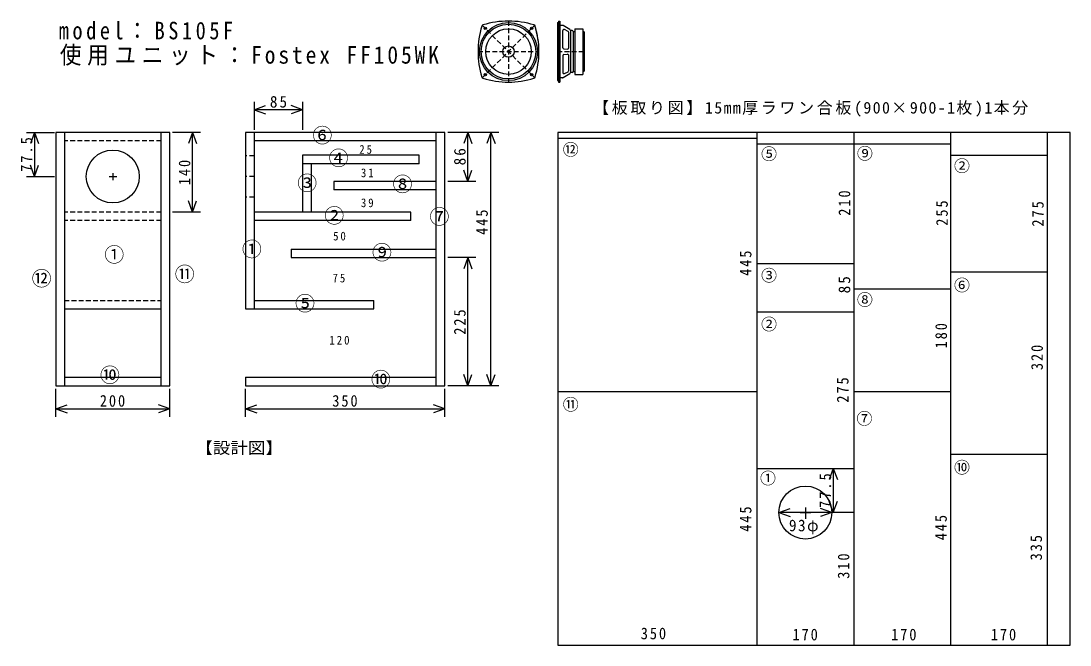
# Model space of a CAD drawing. Units: millimetres, scale not verified. Extents: x -1121 to 722, y -444 to 652.
import ezdxf
from ezdxf.enums import TextEntityAlignment as Align

# ---------------------------------------------------------------- set-up
doc = ezdxf.new("R2010")
doc.units = ezdxf.units.MM
doc.header["$LTSCALE"] = 7
doc.linetypes.add('DASHED1', pattern=[1.8, 1.2, -0.6])
doc.layers.add('0-0', color=7, linetype='Continuous')
doc.styles.add('ＭＳ ゴシック', font='')
doc.styles.get('ＭＳ ゴシック').set_extended_font_data('MS Gothic')

msp = doc.modelspace()

# ---------------------------------------------------------------- linework, layer by layer
at = {"layer": '0-0', "linetype": 'DASHED1'}
for p, q in [((-264.807, 651.402), (-264.807, 544.402)), ((-311.123, 644.217), (-218.492, 551.586)), ((-311.123, 551.586), (-218.492, 644.217)), ((-318.307, 597.902), (-211.307, 597.902)), ((-178.813, 597.902), (-131.313, 597.902)), ((-875.003, 441.119), (-1045.003, 441.119)), ((-711.609, 415.119), (-726.609, 415.119)), ((-711.609, 378.619), (-726.609, 378.619)), ((-711.609, 342.119), (-726.609, 342.119)), ((-875.003, 316.119), (-1045.003, 316.119)), ((-875.003, 301.119), (-1045.003, 301.119)), ((-1045.003, 161.119), (-875.003, 161.119)), ((-1045.003, 26.119), (-875.003, 26.119))]:
    msp.add_line(p, q, dxfattribs=at)
at = {"layer": '0-0'}
for p, q in [((-178.813, 648.902), (-176.813, 648.902)), ((-178.813, 648.902), (-178.813, 546.902)), ((-176.813, 651.402), (-176.813, 544.402)), ((-176.813, 651.402), (-174.313, 651.402)), ((-174.313, 651.402), (-174.313, 544.402)), ((-169.867, 643.902), (-174.313, 643.902)), ((-169.313, 604.775), (-169.313, 634.759)), ((-156.982, 636.49), (-168.837, 643.616)), ((-160.083, 633.224), (-166.383, 636.53)), ((-159.013, 604.364), (-159.013, 631.453)), ((-153.013, 634.902), (-156.013, 634.902)), ((-156.013, 634.776), (-156.013, 561.027)), ((-151.013, 632.902), (-151.013, 562.902)), ((-151.013, 632.902), (-148.013, 632.902)), ((-148.013, 637.902), (-148.013, 557.902)), ((-133.313, 632.902), (-134.313, 632.902)), ((-131.313, 564.902), (-131.313, 630.902)), ((-169.313, 591.028), (-169.313, 561.044)), ((-167.443, 602.779), (-161.143, 602.368)), ((-167.443, 593.024), (-161.143, 593.435)), ((-159.013, 564.35), (-159.013, 591.44)), ((-168.837, 552.187), (-156.982, 559.313)), ((-166.383, 559.273), (-160.083, 562.58)), ((-153.013, 560.902), (-156.013, 560.902)), ((-151.013, 562.902), (-148.013, 562.902)), ((-148.013, 557.902), (-134.313, 557.902)), ((-133.313, 562.902), (-134.313, 562.902)), ((-178.813, 546.902), (-176.813, 546.902)), ((-176.813, 544.402), (-174.313, 544.402)), ((-169.867, 551.902), (-174.313, 551.902)), ((-1045.003, 456.119), (-1045.003, 11.119)), ((-875.003, 11.119), (-875.003, 456.119)), ((-726.609, 456.119), (-726.609, 146.119)), ((-711.609, 456.119), (-711.609, 146.119)), ((-391.609, 11.119), (-391.609, 456.119)), ((-178.215, 446.119), (171.785, 446.119)), ((171.785, 456.119), (171.785, -443.881)), ((341.785, 456.119), (341.785, -443.881)), ((511.785, 456.119), (511.785, -443.881)), ((681.785, 456.119), (681.785, -443.881)), ((-391.609, 441.119), (-711.609, 441.119)), ((171.785, 436.119), (511.785, 436.119)), ((-626.609, 416.119), (-626.609, 316.119)), ((-421.609, 416.119), (-626.609, 416.119)), ((-421.609, 401.119), (-421.609, 416.119)), ((511.785, 416.119), (681.785, 416.119)), ((-421.609, 401.119), (-626.609, 401.119)), ((-611.609, 401.119), (-611.609, 316.119)), ((-966.413, 378.619), (-953.093, 378.619)), ((-960.003, 384.546), (-960.003, 372.415)), ((-571.609, 370.119), (-571.609, 355.119)), ((-391.609, 370.119), (-571.609, 370.119)), ((-391.609, 355.119), (-571.609, 355.119)), ((-436.609, 316.119), (-711.609, 316.119)), ((-436.609, 301.119), (-436.609, 316.119)), ((-436.609, 301.119), (-711.609, 301.119)), ((-646.609, 251.119), (-646.609, 236.119)), ((-646.609, 251.119), (-391.609, 251.119)), ((-646.609, 236.119), (-391.609, 236.119)), ((171.785, 226.119), (341.785, 226.119)), ((511.785, 211.119), (681.785, 211.119)), ((341.785, 181.119), (511.785, 181.119)), ((-711.609, 161.119), (-501.609, 161.119)), ((-501.609, 146.119), (-501.609, 161.119)), ((-1045.003, 146.119), (-875.003, 146.119)), ((-726.609, 146.119), (-501.609, 146.119)), ((171.785, 141.119), (341.785, 141.119)), ((-1045.003, 26.119), (-875.003, 26.119)), ((-726.609, 26.119), (-726.609, 11.119)), ((-726.609, 26.119), (-391.609, 26.119)), ((-178.215, 1.119), (171.785, 1.119)), ((341.785, 1.119), (511.785, 1.119)), ((511.785, -108.881), (681.785, -108.881)), ((171.785, -133.881), (341.785, -133.881)), ((256.785, -202.303), (256.785, -222.667)), ((247.499, -211.381), (266.166, -211.381))]:
    msp.add_line(p, q, dxfattribs=at)
at = {"layer": '0-0', "color": 4}
for p, q in [((-711.609, 509.803), (-711.609, 460.803)), ((-711.609, 495.803), (-691.875, 502.986)), ((-626.609, 495.803), (-646.343, 502.986)), ((-626.609, 509.803), (-626.609, 460.803)), ((-626.609, 495.803), (-711.609, 495.803)), ((-711.609, 495.803), (-691.875, 488.621)), ((-626.609, 495.803), (-646.343, 488.621)), ((-1111.513, 456.119), (-1062.513, 456.119)), ((-1097.513, 456.119), (-1104.695, 436.385)), ((-1097.513, 456.119), (-1097.513, 378.619)), ((-1097.513, 456.119), (-1090.331, 436.385)), ((-805.961, 456.119), (-854.961, 456.119)), ((-819.961, 456.119), (-827.144, 436.385)), ((-819.961, 316.119), (-819.961, 456.119)), ((-819.961, 456.119), (-812.779, 436.385)), ((-281.596, 456.119), (-371.308, 456.119)), ((-336.308, 456.119), (-343.491, 436.385)), ((-336.308, 370.119), (-336.308, 456.119)), ((-336.308, 456.119), (-329.126, 436.385)), ((-295.596, 456.119), (-302.778, 436.385)), ((-295.596, 11.119), (-295.596, 456.119)), ((-295.596, 456.119), (-288.413, 436.385)), ((-1097.513, 378.619), (-1104.695, 398.352)), ((-1097.513, 378.619), (-1090.331, 398.352)), ((-336.308, 370.119), (-343.491, 389.852)), ((-336.308, 370.119), (-329.126, 389.852)), ((-1111.513, 378.619), (-1062.513, 378.619)), ((-322.308, 370.119), (-371.308, 370.119)), ((-819.961, 316.119), (-827.144, 335.852)), ((-819.961, 316.119), (-812.779, 335.852)), ((-805.961, 316.119), (-854.961, 316.119)), ((-322.308, 236.119), (-371.308, 236.119)), ((-336.308, 236.119), (-343.491, 216.385)), ((-336.308, 11.119), (-336.308, 236.119)), ((-336.308, 236.119), (-329.126, 216.385)), ((-336.308, 11.119), (-343.491, 30.852)), ((-336.308, 11.119), (-329.126, 30.852)), ((-295.596, 11.119), (-302.778, 30.852)), ((-295.596, 11.119), (-288.413, 30.852)), ((-1060.003, -43.288), (-1060.003, 5.712)), ((-860.003, -43.288), (-860.003, 5.712)), ((-726.609, -43.288), (-726.609, 5.712)), ((-376.609, -43.288), (-376.609, 5.712)), ((-281.596, 11.119), (-371.308, 11.119)), ((-1060.003, -29.288), (-1040.269, -22.105)), ((-1060.003, -29.288), (-860.003, -29.288)), ((-1060.003, -29.288), (-1040.269, -36.47)), ((-860.003, -29.288), (-879.736, -22.105)), ((-860.003, -29.288), (-879.736, -36.47)), ((-726.609, -29.288), (-706.875, -22.105)), ((-726.609, -29.288), (-376.609, -29.288)), ((-726.609, -29.288), (-706.875, -36.47)), ((-376.609, -29.288), (-396.343, -22.105)), ((-376.609, -29.288), (-396.343, -36.47)), ((291.832, -133.881), (340.832, -133.881)), ((305.832, -133.881), (298.65, -153.615)), ((305.832, -133.881), (305.832, -211.381)), ((305.832, -133.881), (313.015, -153.615)), ((305.832, -211.381), (298.65, -191.648)), ((305.832, -211.381), (313.015, -191.648)), ((210.285, -211.381), (230.018, -204.199)), ((340.832, -211.381), (210.285, -211.381)), ((210.285, -211.381), (230.018, -218.564)), ((303.285, -211.381), (283.551, -204.199)), ((303.285, -211.381), (283.551, -218.564))]:
    msp.add_line(p, q, dxfattribs=at)
at = {"layer": '0-0'}
for points in [[(-148.013, 637.902), (-134.313, 637.902), (-134.313, 557.902)], [(-726.609, 11.119), (-376.609, 11.119), (-376.609, 456.119), (-726.609, 456.119)]]:
    msp.add_lwpolyline(points, dxfattribs=at)
for points in [[(-1060.003, 11.119), (-860.003, 11.119), (-860.003, 456.119), (-1060.003, 456.119)], [(-178.215, -443.881), (721.785, -443.881), (721.785, 456.119), (-178.215, 456.119)]]:
    msp.add_lwpolyline(points, close=True, dxfattribs=at)
for centre, radius in [((-264.807, 597.902), 51), ((-264.807, 597.902), 48), ((-305.466, 638.56), 2), ((-264.807, 597.902), 40), ((-224.149, 638.56), 2), ((-264.807, 597.902), 10), ((-305.466, 557.243), 2), ((-224.149, 557.243), 2), ((-960.003, 378.619), 46.5), ((256.785, -211.381), 46.5)]:
    msp.add_circle(centre, radius, dxfattribs=at)
for centre, radius, start, end in [((-264.807, 498.521), 152.881, 72.96018, 107.03982), ((-165.427, 597.902), 152.881, 162.96018, 197.03982), ((-308.728, 641.822), 3, 107.03982, 162.96018), ((-264.807, 597.902), 57.5, 133.007, 136.993), ((-264.807, 597.902), 57.5, 43.007, 46.993), ((-220.887, 641.822), 3, 17.03982, 72.96018), ((-364.188, 597.902), 152.881, 359.93568, 17.63501), ((-364.188, 597.902), 152.881, 342.96018, 17.03982), ((-169.867, 641.902), 2, 58.99022, 90), ((-167.313, 634.759), 2, 62.30674, 180), ((-161.013, 631.453), 2, 0, 62.30674), ((-158.013, 634.776), 2, 0, 58.99022), ((-153.013, 632.902), 2, 0, 90), ((-133.313, 630.902), 2, 0, 90), ((-167.313, 604.775), 2, 180, 266.26183), ((-167.313, 591.028), 2, 93.73817, 180), ((-161.013, 604.364), 2, 266.26183, 0), ((-161.013, 591.44), 2, 0, 93.73817), ((-308.728, 553.981), 3, 197.03982, 252.96018), ((-264.807, 597.902), 57.5, 223.007, 226.993), ((-264.807, 597.902), 57.5, 313.007, 316.993), ((-220.887, 553.981), 3, 287.03982, 342.96018), ((-167.313, 561.044), 2, 180, 297.69326), ((-161.013, 564.35), 2, 297.69326, 0), ((-158.013, 561.027), 2, 301.00978, 0), ((-153.013, 562.902), 2, 270, 0), ((-133.313, 564.902), 2, 270, 0), ((-264.807, 697.282), 152.881, 252.96018, 287.03982), ((-169.867, 553.902), 2, 270, 301.00978)]:
    msp.add_arc(centre, radius, start, end, dxfattribs=at)

# ---------------------------------------------------------------- texts
at = {"layer": '0-0', "color": 5, "style": 'ＭＳ ゴシック'}
for s, p in [('⑥', (-609.326, 430.337)), ('④', (-580.764, 390.35)), ('③', (-635.984, 346.554)), ('⑧', (-468.42, 344.65)), ('②', (-588.381, 289.43)), ('⑦', (-403.679, 287.526)), ('①', (-974.922, 220.881)), ('①', (-733.096, 230.402)), ('⑨', (-504.598, 224.689)), ('⑪', (-851.153, 186.606)), ('⑫', (-1102.5, 178.99)), ('⑤', (-639.793, 135.194)), ('⑩', (-982.539, 9.521)), ('⑩', (-506.503, 1.904))]:
    msp.add_text(s, height=25.66, dxfattribs=at).set_placement(p, align=Align.BOTTOM_LEFT)
at = {"layer": '0-0', "style": 'ＭＳ ゴシック'}
for s, p in [('⑫', (-169.469, 409.391)), ('⑤', (178.99, 401.775)), ('⑨', (347.371, 402.539)), ('②', (517.927, 380.829)), ('③', (178.99, 188.51)), ('⑥', (517.927, 171.373)), ('⑧', (347.371, 145.874)), ('②', (178.99, 102.824)), ('⑪', (-169.469, -38.083)), ('⑦', (346.554, -62.837)), ('⑩', (517.927, -148.523)), ('①', (177.085, -167.565))]:
    msp.add_text(s, height=20.53, dxfattribs=at).set_placement(p, align=Align.BOTTOM_LEFT)
at = {"layer": '0-0', "style": 'ＭＳ ゴシック', "width": 1.1}
msp.add_text('【設計図】', height=20.53, dxfattribs=at).set_placement((-814.974, -114.249), align=Align.BOTTOM_LEFT)
at = {"layer": '0-0', "color": 5, "char_height": 30.79, "attachment_point": 7, "style": 'ＭＳ ゴシック'}
for s, insert in [('\\T1.35;\\W0.85;model：BS105F', (-1054.896, 618.847)), ('\\T1.27;\\W0.9;使用ユニット：Fostex\\~FF105WK', (-1052.992, 573.148))]:
    msp.add_mtext(s, dxfattribs=dict(at, insert=insert))
at = {"layer": '0-0', "attachment_point": 7, "style": 'ＭＳ ゴシック'}
for s, insert, char_height in [('\\T1.27;\\W0.95;85', (-683.984, 499.303), 20.53), ('\\T1.17;【板取り図】15mm厚ラワン合板(900×900-1枚)1本分', (-116.153, 483.653), 20.53), ('\\T1.36;\\W0.9;25', (-526.915, 418.28), 15.4), ('\\T1.36;\\W0.9;31', (-524.044, 377.129), 15.4), ('\\T1.36;\\W0.9;39', (-524.044, 324.494), 15.4), ('\\T1.36;\\W0.9;50', (-572.852, 266.117), 15.4), ('\\T1.36;\\W0.9;75', (-573.809, 192.427), 15.4), ('\\T1.38;\\W0.9;120', (-579.551, 83.329), 15.4), ('\\T1.27;\\W0.9;200', (-982.753, -25.788), 20.53), ('\\T1.27;\\W0.9;350', (-574.359, -25.788), 20.53), ('\\T1.2;\\W0.95;93φ', (227.984, -249.818), 20.53), ('\\T1.27;\\W0.9;350', (-32.37, -434.145), 20.53), ('\\T1.27;\\W0.9;170', (234.21, -436.049), 20.53), ('\\T1.27;\\W0.9;170', (407.487, -436.049), 20.53), ('\\T1.27;\\W0.9;170', (582.668, -436.049), 20.53)]:
    msp.add_mtext(s, dxfattribs=dict(at, insert=insert, char_height=char_height))
at = {"layer": '0-0', "char_height": 20.53, "attachment_point": 7, "rotation": 90, "style": 'ＭＳ ゴシック'}
for s, insert in [('\\T1.28;\\W0.9;77.5', (-1101.013, 386.744)), ('\\T1.27;\\W0.95;86', (-339.808, 398.244)), ('\\T1.27;\\W0.9;140', (-823.461, 363.369)), ('\\T1.27;\\W0.9;210', (335.879, 309.734)), ('\\T1.27;\\W0.9;255', (507.297, 292.153)), ('\\T1.27;\\W0.9;275', (675.784, 290.688)), ('\\T1.27;\\W0.9;445', (-300.855, 276.101)), ('\\T1.27;\\W0.9;445', (162.333, 204.072)), ('\\T1.27;\\W0.95;85', (335.879, 173.479)), ('\\T1.27;\\W0.9;225', (-339.808, 100.869)), ('\\T1.27;\\W0.9;180', (505.832, 76.782)), ('\\T1.27;\\W0.9;320', (674.319, 38.69)), ('\\T1.27;\\W0.9;275', (332.949, -18.449)), ('\\T1.28;\\W0.9;77.5', (302.332, -203.256)), ('\\T1.27;\\W0.9;445', (162.333, -245.092)), ('\\T1.27;\\W0.9;445', (505.548, -260.014)), ('\\T1.27;\\W0.9;335', (672.854, -295.355)), ('\\T1.27;\\W0.9;310', (334.414, -327.587))]:
    msp.add_mtext(s, dxfattribs=dict(at, insert=insert))

doc.saveas('drawing.dxf')
